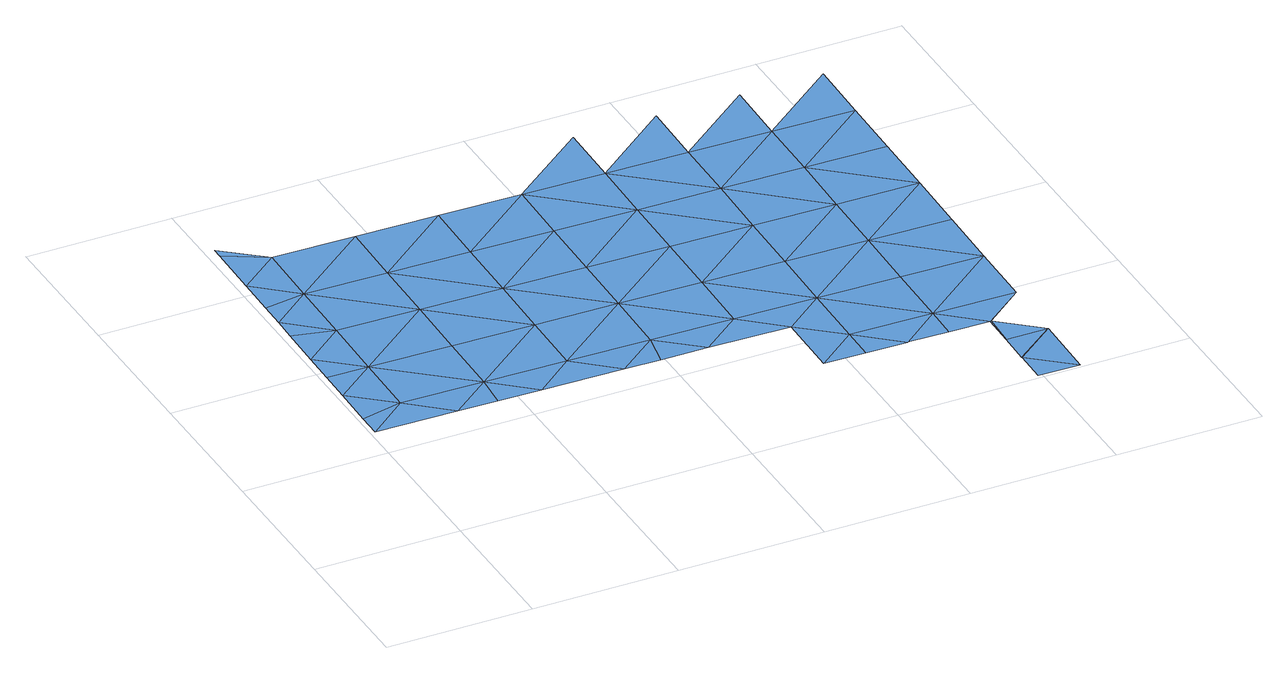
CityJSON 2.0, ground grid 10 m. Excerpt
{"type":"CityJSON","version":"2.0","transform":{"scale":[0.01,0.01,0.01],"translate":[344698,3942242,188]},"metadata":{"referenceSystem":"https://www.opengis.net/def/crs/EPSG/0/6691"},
"CityObjects":{
"waterbody1":{"type":"WaterBody","attributes":{"name":"10","class":"1140","function":"1","WaterBodyRiverFloodingRiskAttribute.description":"5","WaterBodyRiverFloodingRiskAttribute.rankOrg":"2","WaterBodyRiverFloodingRiskAttribute.adminType":"2","WaterBodyRiverFloodingRiskAttribute.scale":"L2"},"geometry":[{"type":"MultiSurface","lod":"1","boundaries":[[[0,1,2]],[[1,0,3]],[[4,5,6]],[[4,3,5]],[[0,2,7]],[[3,0,5]],[[6,8,9]],[[9,8,10]],[[6,5,8]],[[11,0,7]],[[12,13,14]],[[12,10,13]],[[10,8,13]],[[5,0,11]],[[15,11,7]],[[11,16,5]],[[5,17,8]],[[18,14,19]],[[14,13,19]],[[16,17,5]],[[17,13,8]],[[20,18,19]],[[15,21,11]],[[13,22,19]],[[21,23,11]],[[24,22,13]],[[25,16,11]],[[24,13,17]],[[23,25,11]],[[16,25,17]],[[17,26,24]],[[21,27,23]],[[26,17,25]],[[28,22,24]],[[26,29,24]],[[27,30,23]],[[23,31,25]],[[31,26,25]],[[32,30,27]],[[24,29,28]],[[23,30,31]],[[31,33,26]],[[26,34,29]],[[32,35,30]],[[29,36,28]],[[35,37,30]],[[30,37,31]],[[26,33,34]],[[36,29,34]],[[31,38,33]],[[31,37,39]],[[37,35,40]],[[38,41,33]],[[31,39,38]],[[34,33,41]],[[36,34,41]],[[42,43,40]],[[44,37,40]],[[42,45,43]],[[39,37,44]],[[46,47,36]],[[46,36,41]],[[40,43,44]],[[45,48,43]],[[49,41,38]],[[39,44,50]],[[38,39,49]],[[49,39,50]],[[48,51,43]],[[52,46,41]],[[43,51,44]],[[53,51,48]],[[54,50,44]],[[41,49,52]],[[53,55,51]],[[44,51,56]],[[50,57,49]],[[46,52,58]],[[55,59,51]],[[54,44,56]],[[54,57,50]],[[46,58,60]],[[59,61,51]],[[52,49,57]],[[57,62,52]],[[52,63,58]],[[64,61,59]],[[62,63,52]],[[56,51,65]],[[54,56,65]],[[63,66,58]],[[51,61,65]],[[54,67,57]],[[67,62,57]],[[54,65,68]],[[54,68,67]],[[62,67,69]],[[63,62,70]],[[70,62,69]],[[71,63,70]]]}]},
"waterbody2":{"type":"WaterBody","attributes":{"name":"10","class":"1140","function":"1","WaterBodyRiverFloodingRiskAttribute.description":"5","WaterBodyRiverFloodingRiskAttribute.rankOrg":"3","WaterBodyRiverFloodingRiskAttribute.adminType":"2","WaterBodyRiverFloodingRiskAttribute.scale":"L2"},"geometry":[{"type":"MultiSurface","lod":"1","boundaries":[[[72,73,74]],[[74,75,76]],[[77,64,59]],[[73,75,74]],[[75,64,77]],[[77,76,75]]]}]}
},
"vertices":[
[320,1479,72],[38,1418,72],[35,1251,72],[43,1717,72],[47,1942,72],[328,1939,72],[51,2172,72],[596,1241,72],[336,2400,72],[56,2468,72],[59,2638,72],[886,1469,72],[62,2824,72],[344,2866,72],[67,3104,72],[868,1237,72],[894,1930,72],[902,2390,72],[74,3483,72],[352,3326,72],[75,3558,72],[1167,1231,72],[918,3316,72],[1452,1459,72],[910,2856,72],[1460,1920,72],[1468,2380,72],[1729,1222,72],[1484,3306,72],[1476,2846,72],[2018,1450,72],[2026,1910,72],[1975,1217,72],[2034,2370,72],[2042,2836,72],[2299,1212,72],[2050,3296,72],[2584,1440,72],[2600,2360,72],[2592,1900,72],[2861,1202,72],[2608,2826,72],[2853,736,72],[3142,964,72],[3150,1430,72],[3138,731,72],[2616,3287,72],[2624,3747,72],[3423,726,72],[3166,2350,72],[3158,1890,72],[3708,954,72],[3174,2816,72],[3425,726,72],[3724,1880,72],[3704,721,72],[3716,1420,72],[3732,2341,72],[3182,3277,72],[3985,716,72],[3190,3737,72],[4274,944,72],[3741,2806,72],[3749,3267,72],[3991,716,72],[4283,1410,72],[3757,3727,72],[4299,2331,72],[4291,1870,72],[4307,2797,72],[4315,3257,72],[4323,3717,72],
[3973,29,72],[4258,24,72],[3977,257,72],[4266,484,72],[3977,261,72],[3981,489,72]
]}
